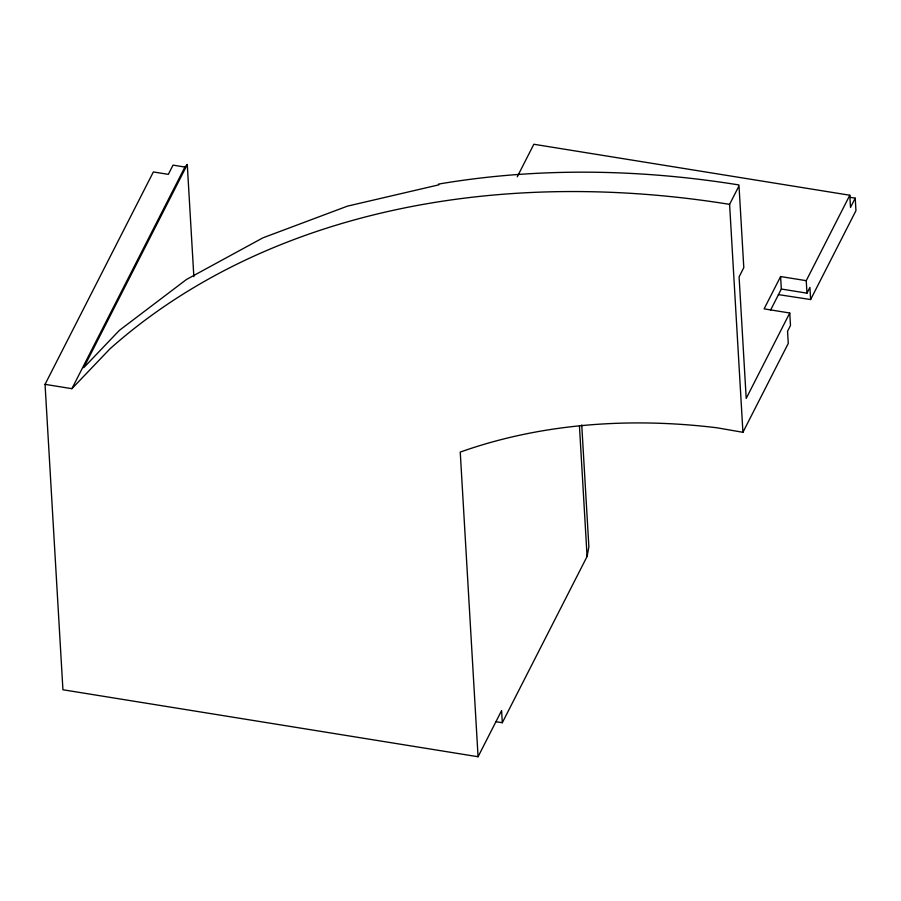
<?xml version="1.0" encoding="UTF-8"?>
<svg xmlns="http://www.w3.org/2000/svg" width="901" height="901" viewBox="0 0 901 901"><rect width="100%" height="100%" fill="white"/><g stroke="black" fill="none" stroke-linecap="round" stroke-linejoin="round"><path stroke-width="1.35" d="M495.64 721.645L502.319 722.715L587.08 556.491L588.871 546.794L581.742 424.945M502.319 722.715L501.609 710.562L478.071 756.739L62.924 689.761L45.05 384.344L153.361 171.945L168.318 174.366L173.026 165.131L184.908 167.057L187.284 164.556L193.85 276.675M45.05 384.344L71.9 388.68L184.908 167.057M187.284 164.556L83.692 367.732L119.371 330.374L186.473 279.479L262.912 237.841L347.482 206.126L438.855 184.84M517.264 176.799L533.842 144.261L849.801 195.235L850.51 207.399L855.218 198.164L849.666 197.263M478.071 756.739L460.242 452.088A576.449 427.389 27 0 1 717.038 427.795L742.931 432.3L729.596 204.358L739.011 185.888L743.798 267.642L739.09 276.877L746.197 398.422L789.76 312.996L764.116 308.863L780.593 276.539L806.237 280.673L849.801 195.235M770.558 310.169L781.325 289.03L780.593 276.539M781.325 289.03L806.981 293.163L809.92 287.396L810.63 299.549L778.318 294.593M742.931 432.3L788.262 343.416L787.553 331.264L790.492 325.486L789.76 312.996M810.63 299.549L855.95 210.665L855.218 198.164M71.9 388.68L109.956 348.845A865.073 641.388 27 0 1 729.596 204.358M806.237 280.673L806.981 293.163M579.456 426.128L587.08 556.491M438.472 184.097A865.118 643.077 27.2 0 1 738.966 184.953"/></g></svg>
